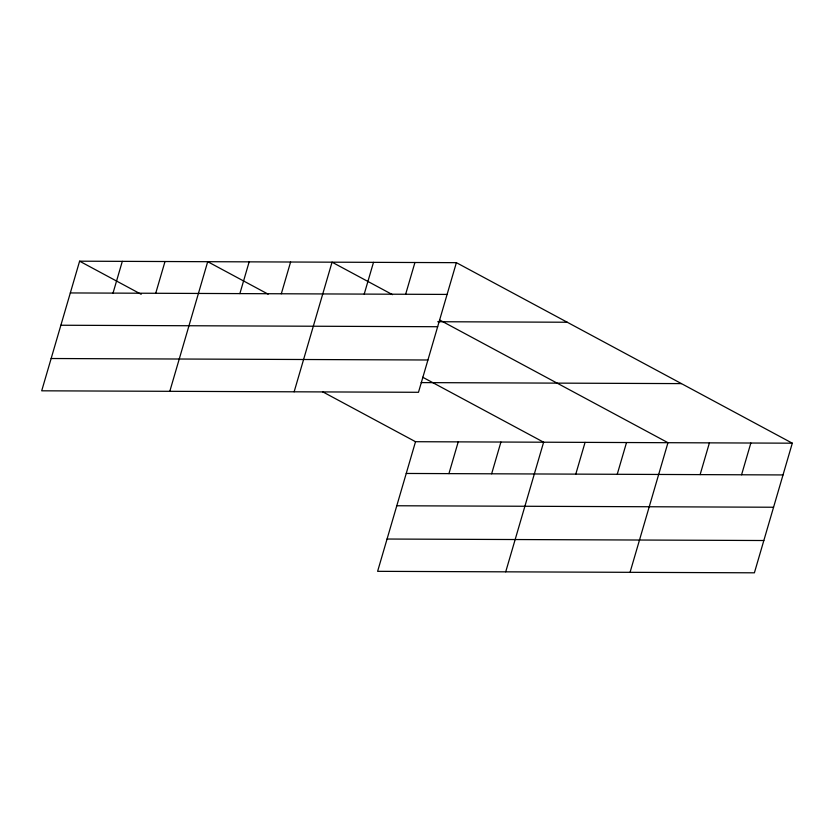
<?xml version="1.0" encoding="UTF-8"?>
<svg xmlns="http://www.w3.org/2000/svg" width="834" height="834" viewBox="0 0 834 834"><rect width="100%" height="100%" fill="white"/><g stroke="black" fill="none" stroke-linecap="round" stroke-linejoin="round"><path stroke-width="1.25" d="M456.386 262.668L79.605 261.188L41.7 390.812L418.48 392.293L456.386 262.668L792.3 443.188L754.395 572.812L377.614 571.332L415.52 441.707L792.3 443.188M113.017 293.109L122.306 261.355M155.718 293.276L165.007 261.522M169.802 391.313L207.708 261.688L268.173 294.183M239.869 293.61L249.157 261.855M281.319 293.776L290.597 262.012M294.141 391.803L332.047 262.178L392.512 294.673M364.208 294.1L373.496 262.345M405.647 294.256L414.936 262.502M448.932 473.629L458.22 441.874M491.643 473.795L500.921 442.041M505.717 571.832L543.622 442.208L422.692 377.229M575.783 474.129L585.072 442.374M617.233 474.296L626.522 442.531M630.056 572.322L667.961 442.698L439.539 319.943M700.122 474.619L709.411 442.864M741.572 474.775L750.85 443.021M70.317 292.942L447.097 294.423M437.714 321.726L567.235 322.237M60.872 325.239L437.652 326.719M51.145 358.516L427.925 359.996M421.128 382.597L681.451 383.609M406.231 473.462L783.011 474.942M396.786 505.758L773.566 507.239M387.059 539.035L763.84 540.515M79.605 261.188L141.186 294.287M322.581 391.761L415.52 441.707"/></g></svg>
